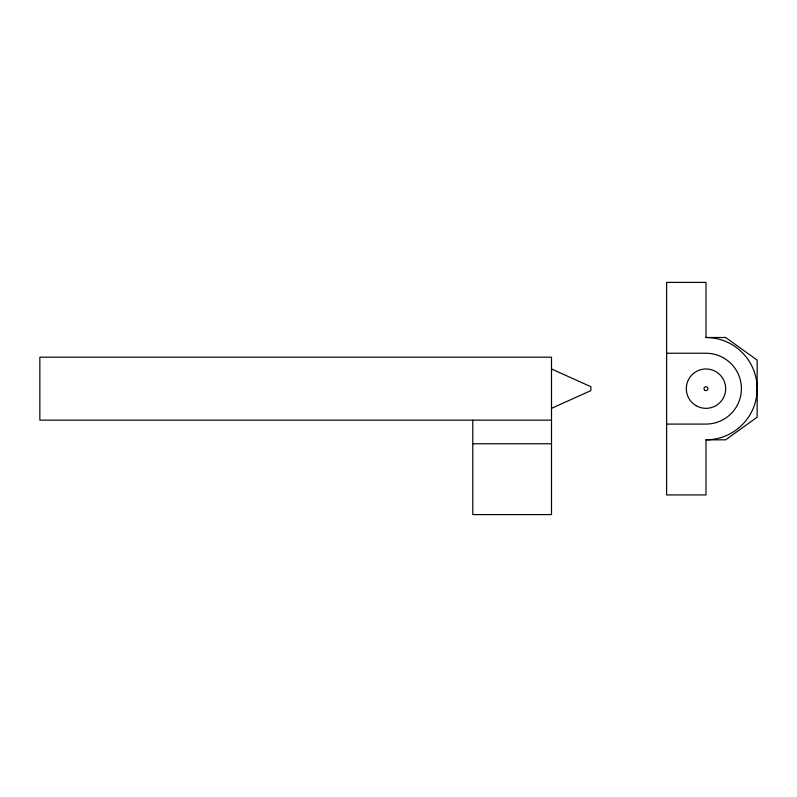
<?xml version="1.0" encoding="UTF-8"?>
<svg xmlns="http://www.w3.org/2000/svg" width="797" height="797" viewBox="0 0 797 797"><rect width="100%" height="100%" fill="white"/><g stroke="black" fill="none" stroke-linecap="round" stroke-linejoin="round"><path stroke-width="1.2" d="M551.504 408.343L590.866 390.63L590.866 386.694L551.504 368.981M705.983 337.5L725.668 337.5L757.15 360.124L757.15 417.2L725.668 439.824L705.983 439.824L705.983 494.927L666.631 494.927L666.631 282.397L705.983 282.397L705.983 337.5A51.167 51.167 0 0 1 757.15 388.657A51.167 51.167 0 0 1 705.983 439.824M666.631 353.24L705.983 353.24A35.427 35.427 0 0 1 741.409 388.657A35.427 35.427 0 0 1 705.983 424.084L666.631 424.084M551.504 420.149L39.85 420.149L39.85 357.176L551.504 357.176L551.504 514.603L472.79 514.603L472.79 420.149M472.79 443.76L551.504 443.76M696.15 405.703A19.676 19.676 0 0 0 725.668 388.657A19.676 19.676 0 0 0 696.15 371.621A19.676 19.676 0 0 0 696.15 405.703M704.996 390.361A1.973 1.973 0 0 0 707.955 388.657A1.973 1.973 0 0 0 704.996 386.953A1.973 1.973 0 0 0 704.996 390.361"/></g></svg>
